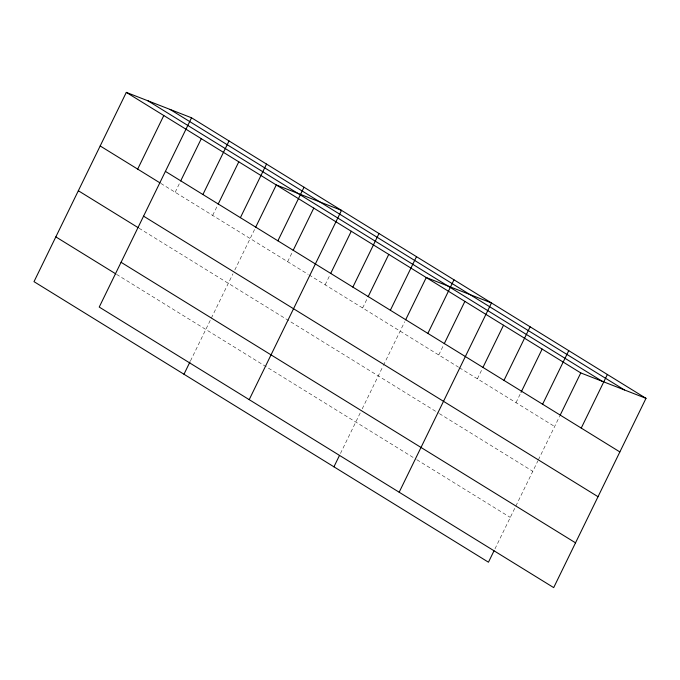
<?xml version="1.0" encoding="UTF-8"?>
<svg xmlns="http://www.w3.org/2000/svg" width="680" height="680" viewBox="0 0 680 680"><rect width="100%" height="100%" fill="white"/><g stroke="black" fill="none" stroke-linecap="round" stroke-linejoin="round"><path stroke-width="0.51" stroke-dasharray="3.4 2.55" d="M175.168 192.253L180.208 181.917M212.661 215.398L217.702 205.062M190.476 360.901L232.959 273.793M234.821 269.986L255.196 228.208M287.649 261.69L292.689 251.353M325.133 284.835L330.183 274.499M362.627 307.981L367.217 298.579M340.45 453.483L360.375 412.624M362.21 408.858L382.933 366.375M383.392 365.423L404.71 321.725M438.753 354.977L443.793 344.632M477.377 378.82L482.426 368.483M516.01 402.671L520.591 393.269M494.963 548.862L537.914 460.81M538.373 459.858L559.683 416.177M160.88 183.439L308.176 274.363M309.069 274.916L458.515 367.175M459.416 367.727L554.642 426.513M139.043 228.216L438.473 413.058M439.373 413.618L532.797 471.291M116.544 274.354L415.973 459.195M416.865 459.748L510.298 517.429"/><path stroke-width="1.02" d="M191.539 117.793L99.229 307.071L553.69 587.613L646 398.344L191.539 117.793L126.31 92.386L34 281.656L488.461 562.207L494.037 550.774M137.674 169.107L163.804 115.532M180.668 180.974L201.297 138.678M202.904 194.522L229.032 140.939M218.161 204.119L238.791 161.823M240.397 217.668L266.526 164.084M183.974 374.238L190.009 361.853M255.654 227.264L276.284 184.969L341.513 210.375L249.203 399.644M277.89 240.814L304.019 187.23M293.148 250.41L313.777 208.114M330.642 273.555L351.271 231.259M352.869 287.104L379.006 233.52M368.135 296.701L388.764 254.397M390.363 310.25L416.5 256.666M333.94 466.82L339.515 455.387M405.628 319.846L426.258 277.542L491.487 302.957L399.168 492.226M427.856 333.396L453.993 279.811M444.252 343.697L464.882 301.393M482.885 367.54L503.514 325.236M503.982 380.383L530.111 326.808M521.05 392.326L542.147 349.087M542.606 404.234L568.744 350.65M560.141 415.233L580.771 372.929L126.31 92.386M581.238 428.077L607.367 374.501M580.771 372.929L646 398.344M170.017 109.412L624.478 389.963M147.84 100.767L602.302 381.319M165.41 171.377L619.862 451.928M100.181 145.962L159.987 182.886M143.565 216.155L598.026 496.706M78.344 190.74L138.15 227.664M121.066 262.293L575.527 542.836M55.836 236.878L115.651 273.802"/></g></svg>
